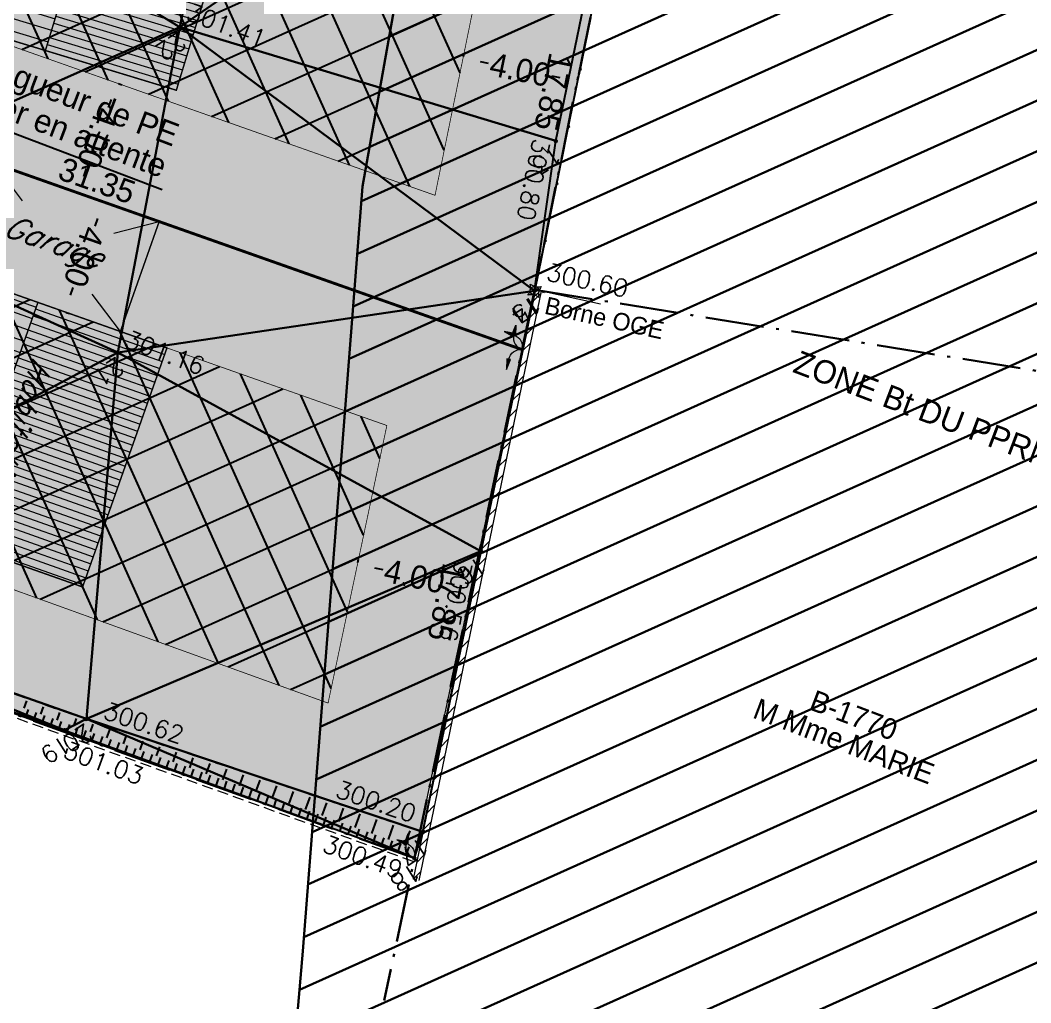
# Model space of a CAD drawing. Header units: metres. Extents: x 1851427 to 1852022, y 5183007 to 5183309.
# Drawn here: x 1851547.35 to 1851582.02, y 5183202.87 to 5183236.59 of the extents above; entities that cross this region are included whole.
import ezdxf
from ezdxf.enums import TextEntityAlignment as Align

# ---------------------------------------------------------------- set-up
doc = ezdxf.new("R2010")
doc.units = ezdxf.units.M
doc.header["$LTSCALE"] = 2.5
doc.header["$PDMODE"] = 35
doc.header["$PDSIZE"] = 0.03
doc.linetypes.add('L5', pattern=[1.15, 0.8, -0.175, 0, -0.175])
doc.linetypes.add('L8', pattern=[0.225, 0.15, -0.075])
doc.layers.get('0').update_dxf_attribs({"linetype": 'CONTINUOUS', "lineweight": 30})
doc.layers.get('Defpoints').update_dxf_attribs({"linetype": 'CONTINUOUS'})
for name, color, linetype, lineweight in [('CLO_HAC', 251, 'CONTINUOUS', 15), ('CLO_LEG', 7, 'CONTINUOUS', 15), ('CLO_MUR', 7, 'CONTINUOUS', 15), ('P', 7, 'CONTINUOUS', 50), ('PAR', 11, 'L5', 30), ('PAR_REP', 6, 'CONTINUOUS', 15), ('PAR_TXT', 230, 'CONTINUOUS', 20), ('PLU', 5, 'CONTINUOUS', 30), ('PRO_BAT', 252, 'CONTINUOUS', 18), ('PRO_PAR', 1, 'CONTINUOUS', 35), ('PRO_PAR_COT', 200, 'CONTINUOUS', 20), ('TAL', 34, 'CONTINUOUS', 25), ('Z', 7, 'CONTINUOUS', 9)]:
    doc.layers.add(name, color=color, linetype=linetype, lineweight=lineweight)
doc.layers.add('N', color=1, linetype='CONTINUOUS', plot=False)
for name, color, linetype in [('PRO_BAT_OMBRES', 7, 'CONTINUOUS'), ('PRO_IMPLANTATION_MAISON', 140, 'L8'), ('PRO_IMPLANTATION_MAISON_COT', 140, 'CONTINUOUS'), ('PRO_PAR_HAC', 7, 'CONTINUOUS'), ('PRO_RES_AEP_TXT', 130, 'CONTINUOUS'), ('PRO_RES_EP_TXT', 5, 'CONTINUOUS'), ('PRO_RES_EU_TXT', 34, 'CONTINUOUS'), ('TAL_HACH', 44, 'CONTINUOUS'), ('TN_', 94, 'CONTINUOUS')]:
    doc.layers.add(name, color=color, linetype=linetype)
doc.layers.add('PRO_PAR_SURF', color=7, linetype='CONTINUOUS', lineweight=20, true_color=0x285a87)
doc.styles.add('_ECRITURE', font='')
doc.styles.add('Ecriture', font='')
doc.styles.add('SIMPLEX', font='SIMPLEX.SHX', dxfattribs={"oblique": 27})
doc.styles.add('SIMPLEX_IT', font='simplex.shx', dxfattribs={"oblique": 27})
doc.styles.get("Standard").update_dxf_attribs({"font": 'Arial.ttf'})
doc.styles.get('_ECRITURE').set_extended_font_data('NewsGoth BT')
doc.styles.get('Ecriture').set_extended_font_data('NewsGoth BT')
doc.dimstyles.new('Voirie', dxfattribs={"dimtxt": 0.8, "dimasz": 0.6, "dimexe": 0.18, "dimexo": 0.0625, "dimgap": 0, "dimtad": 0, "dimzin": 0, "dimdsep": 46, "dimtxsty": 'Ecriture', "dimcen": 0.04, "dimclrd": 256, "dimclre": 256, "dimclrt": 256, "dimaunit": 2, "dimadec": 3, "dimazin": 0, "dimtfac": 1, "dimtofl": 0, "dimtmove": 0, "dimatfit": 0, "dimfxl": 1, "dimtolj": 1, "dimtzin": 0, "dimlwd": -1, "dimarcsym": 0})
pattern_1 = [(24.21, (1851429.304, 5183182.4787), (-0.651005, 1.447877), []), (114.21, (1851429.304, 5183182.4787), (-1.447877, -0.651005), [])]
pattern_2 = [(270, (-2.3, 2e-10), (0.254, -3e-16), [])]
pattern_3 = [(270, (-2.3, 2e-10), (0.41275, -5e-16), [])]
pattern_4 = [(180, (0, 0), (-2e-16, -0.15), [0, -0.15])]

# ---------------------------------------------------------------- blocks, each defined once
blk = doc.blocks.new('TCPOINT')
blk.add_point((0, 0))
at = {"layer": 'N'}
blk.add_attdef('MAT', (0.2, 0.2), '', height=0.34, dxfattribs=at)
at = {"layer": 'Z', "style": 'SIMPLEX'}
blk.add_attdef('ALT', (0.2, -0.54), '', height=0.34, dxfattribs=at)
blk = doc.blocks.new('*U43')
at = {"layer": 'PAR_REP'}
for radius in [0.15, 0.04]:
    blk.add_circle((0, 0), radius, dxfattribs=at)
for centre, start, end in [((-0.608, 0), 335.1326, 24.8674), ((0, 0.608), 245.1326, 294.8674), ((0.608, 0), 155.1326, 204.8674), ((0, -0.608), 65.1326, 114.8674)]:
    blk.add_arc(centre, 0.458, start, end, dxfattribs=at)
at = {"layer": 'PAR_REP', "style": '_ECRITURE'}
blk.add_text('Borne OGE', height=0.6, dxfattribs=at).set_placement((0.469, -0.699))
blk = doc.blocks.new('PRO_MAIS_3')
at = {"layer": 'PRO_BAT'}
h = blk.add_hatch(dxfattribs=at)
h.set_pattern_fill('ANSI31', color=42, scale=0.13, angle=225)
h.set_pattern_definition(pattern_3)
h.paths.add_polyline_path([(0, -4.695), (0, 0), (8.7, 0), (8.7, -4.695)])
h = blk.add_hatch(color=253, dxfattribs=at)
h.dxf.hatch_style = 1
h.paths.add_polyline_path([(12.7, -1.695), (8.7, -1.695), (8.7, -7.695), (12.7, -7.695)])
h.paths.add_polyline_path([(8.7, 0), (0, 0), (0, -9.39), (8.7, -9.39)])
h = blk.add_hatch(dxfattribs=at)
h.set_pattern_fill('ANSI31', color=42, scale=0.08, angle=225)
h.set_pattern_definition(pattern_2)
h.paths.add_polyline_path([(8.7, -9.39), (0, -9.39), (0, -4.695), (8.7, -4.695)])
at = {"layer": 'PRO_BAT_OMBRES'}
h = blk.add_hatch(dxfattribs=at)
h.set_pattern_fill('PEPIN', color=256, scale=0.05, angle=180)
h.set_pattern_definition(pattern_4)
h.paths.add_polyline_path([(10.7, -1), (8.7, 0), (8.7, -1.695), (10.7, -1.695)])
h = blk.add_hatch(dxfattribs=at)
h.set_pattern_fill('PEPIN', color=256, scale=0.05, angle=180)
h.set_pattern_definition(pattern_4)
h.paths.add_polyline_path([(13.7, -2.195), (12.7, -1.695), (12.7, -7.695), (8.7, -7.695), (8.7, -9.39), (0, -9.39), (2, -10.39), (10.7, -10.39), (10.7, -8.195), (13.7, -8.195)])
at = {"layer": 'PRO_BAT', "const_width": 0.05, "flags": 128}
for points in [[(8.7, 0), (0, 0), (0, -9.39), (8.7, -9.39)], [(12.7, -1.695), (8.7, -1.695), (8.7, -7.695), (12.7, -7.695)]]:
    blk.add_lwpolyline(points, close=True, dxfattribs=at)
at = {"layer": 'PRO_BAT', "color": 42, "flags": 128}
for points in [[(8.7, -1.695), (9.591, -3.031)], [(11.809, -3.031), (12.7, -1.695)], [(8.7, -7.695), (9.591, -6.359)], [(11.809, -6.359), (12.7, -7.695)]]:
    blk.add_lwpolyline(points, dxfattribs=at)
at = {"layer": 'PRO_BAT', "const_width": 0.05, "flags": 128}
blk.add_lwpolyline([(8.7, -4.695), (0, -4.695)], dxfattribs=at)
at = {"layer": 'PRO_BAT', "style": 'SIMPLEX_IT', "oblique": 27}
blk.add_text('Garage', height=0.75, rotation=270, dxfattribs=at).set_placement((10.729, -4.492), align=Align.MIDDLE)
blk.add_text('Habitation', height=0.75, rotation=180, dxfattribs=at).set_placement((6.929, -5.158))
blk = doc.blocks.new('PRO_MAIS_4')
at = {"layer": 'PRO_BAT'}
h = blk.add_hatch(dxfattribs=at)
h.set_pattern_fill('ANSI31', color=42, scale=0.13, angle=225)
h.set_pattern_definition(pattern_3)
h.paths.add_polyline_path([(0, -4.695), (0, 0), (8.7, 0), (8.7, -4.695)])
h = blk.add_hatch(color=253, dxfattribs=at)
h.dxf.hatch_style = 1
h.paths.add_polyline_path([(12.7, -1.695), (8.7, -1.695), (8.7, -7.695), (12.7, -7.695)])
h.paths.add_polyline_path([(8.7, 0), (0, 0), (0, -9.39), (8.7, -9.39)])
h = blk.add_hatch(dxfattribs=at)
h.set_pattern_fill('ANSI31', color=42, scale=0.08, angle=225)
h.set_pattern_definition(pattern_2)
h.paths.add_polyline_path([(8.7, -9.39), (0, -9.39), (0, -4.695), (8.7, -4.695)])
at = {"layer": 'PRO_BAT_OMBRES'}
h = blk.add_hatch(dxfattribs=at)
h.set_pattern_fill('PEPIN', color=256, scale=0.05, angle=180)
h.set_pattern_definition(pattern_4)
h.paths.add_polyline_path([(10.7, -1), (8.7, 0), (8.7, -1.695), (10.7, -1.695)])
h = blk.add_hatch(dxfattribs=at)
h.set_pattern_fill('PEPIN', color=256, scale=0.05, angle=180)
h.set_pattern_definition(pattern_4)
h.paths.add_polyline_path([(13.7, -2.195), (12.7, -1.695), (12.7, -7.695), (8.7, -7.695), (8.7, -9.39), (0, -9.39), (2, -10.39), (10.7, -10.39), (10.7, -8.195), (13.7, -8.195)])
at = {"layer": 'PRO_BAT', "const_width": 0.05, "flags": 128}
for points in [[(8.7, 0), (0, 0), (0, -9.39), (8.7, -9.39)], [(12.7, -1.695), (8.7, -1.695), (8.7, -7.695), (12.7, -7.695)]]:
    blk.add_lwpolyline(points, close=True, dxfattribs=at)
at = {"layer": 'PRO_BAT', "color": 42, "flags": 128}
for points in [[(8.7, -1.695), (9.591, -3.031)], [(11.809, -3.031), (12.7, -1.695)], [(8.7, -7.695), (9.591, -6.359)], [(11.809, -6.359), (12.7, -7.695)]]:
    blk.add_lwpolyline(points, dxfattribs=at)
at = {"layer": 'PRO_BAT', "const_width": 0.05, "flags": 128}
blk.add_lwpolyline([(8.7, -4.695), (0, -4.695)], dxfattribs=at)
at = {"layer": 'PRO_BAT', "style": 'SIMPLEX_IT', "oblique": 27}
blk.add_text('Garage', height=0.75, rotation=270, dxfattribs=at).set_placement((10.729, -4.492), align=Align.MIDDLE)
blk.add_text('Habitation', height=0.75, rotation=180, dxfattribs=at).set_placement((6.929, -5.158))
blk = doc.blocks.new('fleche cote')
blk.add_hatch(color=0).paths.add_polyline_path([(-0.524, -0.399), (-0.524, -0.55), (-0.975, -0.475)])
at = {"color": 0}
blk.add_lwpolyline([(-0.524, -0.475, 0.385882), (0, 0)], format="xyb", dxfattribs=at)
blk.add_lwpolyline([(-0.524, -0.399), (-0.524, -0.55), (-0.975, -0.475)], close=True, dxfattribs=at)
blk = doc.blocks.new('fleche cote2')
blk.add_hatch(color=0).paths.add_polyline_path([(-0.524, 0.399), (-0.524, 0.55), (-0.975, 0.475)])
at = {"color": 0}
blk.add_lwpolyline([(-0.524, 0.399), (-0.524, 0.55), (-0.975, 0.475)], close=True, dxfattribs=at)
blk.add_lwpolyline([(-0.524, 0.475, -0.385882), (0, 0)], format="xyb", dxfattribs=at)
blk = doc.blocks.new('*D57')
at = {"layer": 'Defpoints', "color": 0, "transparency": 16777216}
for p in [(1851562.54, 5183235.287), (1851566.459, 5183234.487), (1851566.459, 5183234.487)]:
    blk.add_point(p, dxfattribs=at)
at = {"layer": 'PRO_IMPLANTATION_MAISON_COT', "lineweight": -2, "transparency": 16777216}
for p, q in [((1851562.552, 5183235.348), (1851562.576, 5183235.463)), ((1851566.471, 5183234.548), (1851566.495, 5183234.663))]:
    blk.add_line(p, q, dxfattribs=at)
at = {"layer": 'PRO_IMPLANTATION_MAISON_COT', "transparency": 16777216}
for p, q in [((1851563.128, 5183235.167), (1851563.407, 5183235.11)), ((1851565.871, 5183234.607), (1851565.592, 5183234.664))]:
    blk.add_line(p, q, dxfattribs=at)
for points in [[(1851563.148, 5183235.265), (1851563.108, 5183235.069), (1851562.54, 5183235.287)], [(1851565.891, 5183234.705), (1851565.851, 5183234.509), (1851566.459, 5183234.487)]]:
    blk.add_solid(points, dxfattribs=at)
at = {"layer": 'PRO_IMPLANTATION_MAISON_COT', "transparency": 16777216, "insert": (1851564.499, 5183234.887), "char_height": 0.8, "attachment_point": 5, "rotation": 348.4643, "style": 'Ecriture'}
blk.add_mtext('\\A1;4.00', dxfattribs=at)
blk = doc.blocks.new('*D59')
at = {"layer": 'Defpoints', "color": 0, "transparency": 16777216}
for p in [(1851550.661, 5183234.433), (1851549.33, 5183230.661), (1851549.33, 5183230.661)]:
    blk.add_point(p, dxfattribs=at)
at = {"layer": 'PRO_IMPLANTATION_MAISON_COT', "lineweight": -2, "transparency": 16777216}
for p, q in [((1851550.72, 5183234.412), (1851550.831, 5183234.373)), ((1851549.389, 5183230.64), (1851549.5, 5183230.601))]:
    blk.add_line(p, q, dxfattribs=at)
at = {"layer": 'PRO_IMPLANTATION_MAISON_COT', "transparency": 16777216}
for p, q in [((1851550.462, 5183233.867), (1851550.367, 5183233.598)), ((1851549.53, 5183231.227), (1851549.625, 5183231.495))]:
    blk.add_line(p, q, dxfattribs=at)
for points in [[(1851550.556, 5183233.834), (1851550.367, 5183233.9), (1851550.661, 5183234.433)], [(1851549.624, 5183231.193), (1851549.436, 5183231.26), (1851549.33, 5183230.661)]]:
    blk.add_solid(points, dxfattribs=at)
at = {"layer": 'PRO_IMPLANTATION_MAISON_COT', "transparency": 16777216, "insert": (1851549.996, 5183232.547), "char_height": 0.8, "attachment_point": 5, "rotation": 250.5639, "style": 'Ecriture'}
blk.add_mtext('\\A1;4.00', dxfattribs=at)
blk = doc.blocks.new('*D60')
at = {"layer": 'Defpoints', "color": 0, "transparency": 16777216}
for p in [(1851550.198, 5183230.354), (1851550.198, 5183230.354), (1851548.867, 5183226.582)]:
    blk.add_point(p, dxfattribs=at)
at = {"layer": 'PRO_IMPLANTATION_MAISON_COT', "lineweight": -2, "transparency": 16777216}
for p, q in [((1851550.257, 5183230.334), (1851550.368, 5183230.295)), ((1851548.926, 5183226.562), (1851549.037, 5183226.523))]:
    blk.add_line(p, q, dxfattribs=at)
at = {"layer": 'PRO_IMPLANTATION_MAISON_COT', "transparency": 16777216}
for p, q in [((1851549.999, 5183229.789), (1851549.904, 5183229.52)), ((1851549.067, 5183227.148), (1851549.162, 5183227.417))]:
    blk.add_line(p, q, dxfattribs=at)
for points in [[(1851550.093, 5183229.755), (1851549.904, 5183229.822), (1851550.198, 5183230.354)], [(1851549.161, 5183227.115), (1851548.973, 5183227.181), (1851548.867, 5183226.582)]]:
    blk.add_solid(points, dxfattribs=at)
at = {"layer": 'PRO_IMPLANTATION_MAISON_COT', "transparency": 16777216, "insert": (1851549.533, 5183228.468), "char_height": 0.8, "attachment_point": 5, "rotation": 250.5639, "style": 'Ecriture'}
blk.add_mtext('\\A1;4.00', dxfattribs=at)
blk = doc.blocks.new('*D61')
at = {"layer": 'Defpoints', "color": 0, "transparency": 16777216}
for p in [(1851558.917, 5183217.917), (1851562.83, 5183217.088), (1851562.83, 5183217.088)]:
    blk.add_point(p, dxfattribs=at)
at = {"layer": 'PRO_IMPLANTATION_MAISON_COT', "lineweight": -2, "transparency": 16777216}
for p, q in [((1851558.93, 5183217.978), (1851558.954, 5183218.093)), ((1851562.843, 5183217.149), (1851562.868, 5183217.264))]:
    blk.add_line(p, q, dxfattribs=at)
at = {"layer": 'PRO_IMPLANTATION_MAISON_COT', "transparency": 16777216}
for p, q in [((1851559.504, 5183217.792), (1851559.783, 5183217.733)), ((1851562.243, 5183217.212), (1851561.965, 5183217.271))]:
    blk.add_line(p, q, dxfattribs=at)
for points in [[(1851559.525, 5183217.89), (1851559.483, 5183217.694), (1851558.917, 5183217.917)], [(1851562.264, 5183217.31), (1851562.223, 5183217.115), (1851562.83, 5183217.088)]]:
    blk.add_solid(points, dxfattribs=at)
at = {"layer": 'PRO_IMPLANTATION_MAISON_COT', "transparency": 16777216, "insert": (1851560.874, 5183217.502), "char_height": 0.8, "attachment_point": 5, "rotation": 348.0487, "style": 'Ecriture'}
blk.add_mtext('\\A1;4.00', dxfattribs=at)
blk = doc.blocks.new('PAR_TXT_02')
at = {"layer": 'PAR_TXT', "style": '_ECRITURE'}
for tag, p in [('CONFINS_1', (0, 0.8)), ('CONFINS_2', (0, 0)), ('CONFINS_3', (0, -0.8)), ('CONFINS_4', (0, -1.6))]:
    blk.add_attdef(tag, text='', height=0.45, dxfattribs=at).set_placement(p, align=Align.MIDDLE)

msp = doc.modelspace()

# ---------------------------------------------------------------- hatches: boundary and pattern name
at = {"layer": 'CLO_HAC'}
h = msp.add_hatch(dxfattribs=at)
h.set_pattern_fill('ANSI31', color=251, scale=0.1)
h.set_pattern_definition([(45, (0, 0), (-0.224506403027, 0.224506403027), [])])
h.paths.add_polyline_path([(1851560.823, 5183207.11), (1851561.019, 5183207.069), (1851565.225, 5183227.293), (1851565.029, 5183227.334)])
at = {"layer": 'PLU'}
h = msp.add_hatch(dxfattribs=at)
h.set_pattern_fill('ANSI31', color=256, scale=0.5)
h.set_pattern_definition([(24.21, (1851429.304, 5183182.4787), (-0.651005, 1.447877), [])])
h.paths.add_polyline_path([(1851573.783, 5183272.235), (1851567.273, 5183269.493), (1851562.562, 5183250.422), (1851559.095, 5183230.878), (1851557.038, 5183204.636), (1851554.431, 5183174.429), (1851560.896, 5183146.032), (1851566.634, 5183139.902), (1851570.73, 5183137.309), (1851615.887, 5183256.249)])
h.paths.add_polyline_path([(1851573.543, 5183224.394), (1851588.36, 5183218.768), (1851588.8, 5183219.927), (1851573.983, 5183225.553)], flags=24)
at = {"layer": 'PRO_IMPLANTATION_MAISON'}
h = msp.add_hatch(dxfattribs=at)
h.set_pattern_fill('ANSI37', color=256, scale=0.5)
h.set_pattern_definition(pattern_1)
h.paths.add_polyline_path([(1851563.5, 5183239.993), (1851541.802, 5183246.588), (1851539.743, 5183238.285), (1851561.579, 5183230.58)])
h = msp.add_hatch(dxfattribs=at)
h.set_pattern_fill('ANSI37', color=256, scale=0.5)
h.set_pattern_definition(pattern_1)
h.paths.add_polyline_path([(1851559.926, 5183222.68), (1851537.809, 5183230.484), (1851535.515, 5183221.232), (1851557.909, 5183213.153)])
at = {"layer": 'PRO_PAR_HAC'}
h = msp.add_hatch(color=174, dxfattribs=at)
h.dxf.hatch_style = 1
h.paths.add_polyline_path([(1851568.148, 5183242.761), (1851538.934, 5183251.64), (1851534.987, 5183235.722), (1851564.565, 5183225.285), (1851564.993, 5183227.305)])
h = msp.add_hatch(color=174, dxfattribs=at)
h.dxf.hatch_style = 1
h.paths.add_polyline_path([(1851564.565, 5183225.285), (1851534.987, 5183235.722), (1851530.764, 5183218.694), (1851560.871, 5183207.832)])

# ---------------------------------------------------------------- linework, layer by layer
at = {"layer": 'CLO_LEG', "flags": 128}
for points in [[(1851567.255, 5183226.846), (1851565.029, 5183227.334), (1851571.734, 5183260.211), (1851587.055, 5183255.449)], [(1851560.871, 5183207.832), (1851530.764, 5183218.694), (1851525.779, 5183205.843)]]:
    msp.add_lwpolyline(points, dxfattribs=at)
at = {"layer": 'CLO_LEG', "linetype": 'L8', "flags": 128}
msp.add_lwpolyline([(1851560.83, 5183207.719), (1851530.834, 5183218.541), (1851526.284, 5183206.814)], dxfattribs=at)
at = {"layer": 'CLO_LEG'}
for p in [(1851566.572, 5183234.9), (1851566.173, 5183232.94), (1851565.773, 5183230.981), (1851565.374, 5183229.021), (1851565.301, 5183227.274)]:
    msp.add_point(p, dxfattribs=at)
at = {"layer": 'CLO_MUR', "flags": 128}
for points in [[(1851565.029, 5183227.334), (1851560.823, 5183207.11)], [(1851565.225, 5183227.293), (1851561.019, 5183207.069)], [(1851565.029, 5183227.334), (1851565.225, 5183227.293)]]:
    msp.add_lwpolyline(points, dxfattribs=at)
at = {"layer": 'PAR', "flags": 128}
for points in [[(1851597.044, 5183252.346), (1851571.716, 5183260.245), (1851564.993, 5183227.305)], [(1851564.993, 5183227.305), (1851559.836, 5183202.94)], [(1851565, 5183227.339), (1851591.376, 5183223.073)], [(1851560.871, 5183207.832), (1851530.764, 5183218.694), (1851525.779, 5183205.843)]]:
    msp.add_lwpolyline(points, dxfattribs=at)
at = {"layer": 'PLU', "flags": 128}
msp.add_lwpolyline([(1851579.507, 5183274.646), (1851567.273, 5183269.493), (1851562.562, 5183250.422), (1851559.095, 5183230.878), (1851557.038, 5183204.636), (1851554.431, 5183174.429), (1851560.896, 5183146.032), (1851566.634, 5183139.902), (1851584.1, 5183128.846)], dxfattribs=at)
at = {"layer": 'PRO_IMPLANTATION_MAISON', "const_width": 0.025, "flags": 128}
for points in [[(1851563.5, 5183239.993), (1851541.802, 5183246.588), (1851539.743, 5183238.285), (1851561.579, 5183230.58)], [(1851559.926, 5183222.68), (1851537.809, 5183230.484), (1851535.515, 5183221.232), (1851557.909, 5183213.153)]]:
    msp.add_lwpolyline(points, close=True, dxfattribs=at)
at = {"layer": 'PRO_PAR', "const_width": 0.1, "flags": 128}
msp.add_lwpolyline([(1851564.565, 5183225.285), (1851534.987, 5183235.722)], dxfattribs=at)
at = {"layer": 'PRO_PAR_SURF', "flags": 128}
for points in [[(1851568.148, 5183242.761), (1851538.934, 5183251.64), (1851534.987, 5183235.722), (1851564.565, 5183225.285), (1851564.993, 5183227.305)], [(1851564.565, 5183225.285), (1851534.987, 5183235.722), (1851530.764, 5183218.694), (1851560.871, 5183207.832)]]:
    msp.add_lwpolyline(points, close=True, dxfattribs=at)
at = {"layer": 'PRO_RES_AEP_TXT', "color": 7, "linetype": 'Continuous', "flags": 128}
msp.add_lwpolyline([(1851543.419, 5183234.121), (1851552.218, 5183230.78)], dxfattribs=at)
at = {"layer": 'PRO_RES_EP_TXT', "color": 7, "linetype": 'Continuous', "flags": 128}
msp.add_lwpolyline([(1851543.419, 5183234.121), (1851552.218, 5183230.78)], dxfattribs=at)
at = {"layer": 'PRO_RES_EU_TXT', "color": 7, "linetype": 'Continuous', "flags": 128}
msp.add_lwpolyline([(1851543.419, 5183234.121), (1851552.218, 5183230.78)], dxfattribs=at)
at = {"layer": 'TAL', "linetype": 'L8', "flags": 128}
msp.add_lwpolyline([(1851506.102, 5183219.641), (1851518.756, 5183212.593), (1851524.494, 5183209.652), (1851526.611, 5183210.28), (1851530.4, 5183219.28), (1851535.995, 5183217.406), (1851549.616, 5183212.61), (1851561.161, 5183208.734)], dxfattribs=at)
at = {"layer": 'TAL_HACH'}
for p, q in [((1851547.482, 5183212.981), (1851547.569, 5183213.225)), ((1851548.05, 5183212.776), (1851548.139, 5183213.024)), ((1851547.522, 5183212.648), (1851547.624, 5183212.93)), ((1851547.806, 5183212.545), (1851547.908, 5183212.828)), ((1851548.09, 5183212.443), (1851548.192, 5183212.725)), ((1851548.618, 5183212.571), (1851548.709, 5183212.824)), ((1851548.374, 5183212.34), (1851548.476, 5183212.623)), ((1851548.658, 5183212.238), (1851548.76, 5183212.52)), ((1851548.942, 5183212.135), (1851549.044, 5183212.418)), ((1851549.186, 5183212.366), (1851549.278, 5183212.623)), ((1851549.754, 5183212.161), (1851549.849, 5183212.426)), ((1851549.226, 5183212.033), (1851549.328, 5183212.315)), ((1851549.51, 5183211.93), (1851549.612, 5183212.213)), ((1851549.794, 5183211.828), (1851549.896, 5183212.11)), ((1851550.078, 5183211.726), (1851550.18, 5183212.008)), ((1851550.322, 5183211.956), (1851550.422, 5183212.234)), ((1851550.89, 5183211.752), (1851550.995, 5183212.042)), ((1851550.362, 5183211.623), (1851550.464, 5183211.905)), ((1851550.646, 5183211.521), (1851550.748, 5183211.803)), ((1851550.93, 5183211.418), (1851551.032, 5183211.7)), ((1851551.458, 5183211.547), (1851551.567, 5183211.85)), ((1851552.026, 5183211.342), (1851552.14, 5183211.657)), ((1851551.214, 5183211.316), (1851551.316, 5183211.598)), ((1851551.498, 5183211.213), (1851551.6, 5183211.495)), ((1851551.782, 5183211.111), (1851551.884, 5183211.393)), ((1851552.066, 5183211.008), (1851552.168, 5183211.29)), ((1851552.594, 5183211.137), (1851552.713, 5183211.465)), ((1851552.35, 5183210.906), (1851552.452, 5183211.188)), ((1851552.634, 5183210.803), (1851552.736, 5183211.085)), ((1851552.918, 5183210.701), (1851553.02, 5183210.983)), ((1851553.162, 5183210.932), (1851553.285, 5183211.273)), ((1851553.73, 5183210.727), (1851553.858, 5183211.081)), ((1851553.202, 5183210.598), (1851553.304, 5183210.881)), ((1851553.486, 5183210.496), (1851553.588, 5183210.778)), ((1851553.77, 5183210.393), (1851553.872, 5183210.676)), ((1851554.298, 5183210.522), (1851554.43, 5183210.888)), ((1851554.866, 5183210.317), (1851555.003, 5183210.696)), ((1851554.054, 5183210.291), (1851554.156, 5183210.573)), ((1851554.338, 5183210.188), (1851554.44, 5183210.471)), ((1851554.623, 5183210.086), (1851554.724, 5183210.368)), ((1851554.907, 5183209.983), (1851555.008, 5183210.266)), ((1851555.434, 5183210.112), (1851555.576, 5183210.504)), ((1851556.002, 5183209.907), (1851556.148, 5183210.312)), ((1851555.191, 5183209.881), (1851555.292, 5183210.163)), ((1851555.475, 5183209.779), (1851555.576, 5183210.061)), ((1851555.759, 5183209.676), (1851555.86, 5183209.958)), ((1851556.57, 5183209.702), (1851556.721, 5183210.119)), ((1851557.139, 5183209.497), (1851557.294, 5183209.927)), ((1851556.043, 5183209.574), (1851556.144, 5183209.856)), ((1851556.327, 5183209.471), (1851556.428, 5183209.753)), ((1851556.611, 5183209.369), (1851556.713, 5183209.651)), ((1851557.707, 5183209.292), (1851557.866, 5183209.735)), ((1851556.895, 5183209.266), (1851556.997, 5183209.548)), ((1851557.179, 5183209.164), (1851557.281, 5183209.446)), ((1851557.463, 5183209.061), (1851557.565, 5183209.343)), ((1851557.747, 5183208.959), (1851557.849, 5183209.241)), ((1851558.275, 5183209.087), (1851558.439, 5183209.542)), ((1851558.843, 5183208.882), (1851559.012, 5183209.35)), ((1851558.031, 5183208.856), (1851558.133, 5183209.138)), ((1851558.315, 5183208.754), (1851558.417, 5183209.036)), ((1851558.599, 5183208.651), (1851558.701, 5183208.934)), ((1851559.411, 5183208.677), (1851559.584, 5183209.158)), ((1851559.979, 5183208.472), (1851560.157, 5183208.966)), ((1851558.883, 5183208.549), (1851558.985, 5183208.831)), ((1851559.167, 5183208.446), (1851559.269, 5183208.729)), ((1851559.451, 5183208.344), (1851559.553, 5183208.626)), ((1851559.735, 5183208.241), (1851559.837, 5183208.524)), ((1851560.547, 5183208.267), (1851560.729, 5183208.773)), ((1851560.019, 5183208.139), (1851560.121, 5183208.421)), ((1851560.303, 5183208.036), (1851560.405, 5183208.319)), ((1851560.587, 5183207.934), (1851560.689, 5183208.216)), ((1851560.871, 5183207.832), (1851560.871, 5183207.832))]:
    msp.add_line(p, q, dxfattribs=at)
at = {"layer": 'TN_'}
for points in [[(1851541.897, 5183243.001, 302.02), (1851552.824, 5183236.35, 301.41), (1851555.502, 5183249.777, 301.71)], [(1851555.502, 5183249.777, 301.71), (1851552.824, 5183236.35, 301.41), (1851568.816, 5183247.423, 301.12)], [(1851552.824, 5183236.35, 301.41), (1851565.723, 5183232.445, 300.8), (1851568.816, 5183247.423, 301.12)], [(1851539.337, 5183230.358, 301.74), (1851552.824, 5183236.35, 301.41), (1851541.897, 5183243.001, 302.02)], [(1851539.337, 5183230.358, 301.74), (1851550.694, 5183225.188, 301.16), (1851552.824, 5183236.35, 301.41)], [(1851550.694, 5183225.188, 301.16), (1851564.993, 5183227.305, 300.6), (1851552.824, 5183236.35, 301.41)], [(1851552.824, 5183236.35, 301.41), (1851564.993, 5183227.305, 300.6), (1851565.723, 5183232.445, 300.8)], [(1851539.337, 5183230.358, 301.74), (1851535.995, 5183217.406, 301.35), (1851550.694, 5183225.188, 301.16)], [(1851550.694, 5183225.188, 301.16), (1851563.153, 5183218.363, 300.56), (1851564.993, 5183227.305, 300.6)], [(1851535.995, 5183217.406, 301.35), (1851549.616, 5183212.61, 300.62), (1851550.694, 5183225.188, 301.16)], [(1851550.694, 5183225.188, 301.16), (1851549.616, 5183212.61, 300.62), (1851563.153, 5183218.363, 300.56)], [(1851549.616, 5183212.61, 300.62), (1851561.166, 5183208.732, 300.2), (1851563.153, 5183218.363, 300.56)], [(1851536.156, 5183216.751, 301.64), (1851548.869, 5183212.221, 301.03), (1851535.995, 5183217.406, 301.35)], [(1851535.995, 5183217.406, 301.35), (1851548.869, 5183212.221, 301.03), (1851549.616, 5183212.61, 300.62)], [(1851548.869, 5183212.221, 301.03), (1851560.871, 5183207.832, 300.49), (1851549.616, 5183212.61, 300.62)], [(1851549.616, 5183212.61, 300.62), (1851560.871, 5183207.832, 300.49), (1851561.166, 5183208.732, 300.2)]]:
    msp.add_3dface(points, dxfattribs=at)

# ---------------------------------------------------------------- block references
at = {"layer": 'P'}
ref = msp.add_blockref('TCPOINT', (1851552.824, 5183236.35, 301.41), dxfattribs=dict(at, rotation=212.5130430288477))
ref.add_attrib('MAT', '22', (1851552.794, 5183236.212, 301.41), dxfattribs={"layer": 'N', "height": 0.6, "rotation": 212.513, "style": 'SIMPLEX'})
ref.add_attrib('ALT', '301.41', dxfattribs={"layer": 'Z', "height": 0.6, "rotation": 339.21, "style": 'SIMPLEX'}).set_placement((1851553.203, 5183237.191, 301.41), align=Align.TOP_LEFT)
ref = msp.add_blockref('TCPOINT', (1851565.723, 5183232.445, 300.8), dxfattribs=dict(at, rotation=212.5130430288477))
ref.add_attrib('MAT', '13', (1851565.692, 5183232.307, 300.8), dxfattribs={"layer": 'N', "height": 0.6, "rotation": 212.513, "style": 'SIMPLEX'})
ref.add_attrib('ALT', '300.80', dxfattribs={"layer": 'Z', "height": 0.6, "rotation": 258.4736, "style": 'SIMPLEX'}).set_placement((1851565.536, 5183232.436), align=Align.TOP_LEFT)
ref = msp.add_blockref('TCPOINT', (1851564.993, 5183227.305, 300.6), dxfattribs=dict(at, rotation=212.5130430288477))
ref.add_attrib('MAT', '14', (1851564.962, 5183227.167, 300.6), dxfattribs={"layer": 'N', "height": 0.6, "rotation": 212.513, "style": 'SIMPLEX'})
ref.add_attrib('ALT', '300.60', dxfattribs={"layer": 'Z', "height": 0.6, "rotation": 347.6229, "style": 'SIMPLEX'}).set_placement((1851565.495, 5183228.258), align=Align.TOP_LEFT)
ref = msp.add_blockref('TCPOINT', (1851565.029, 5183227.334), dxfattribs=dict(at, rotation=212.5130430288477))
ref.add_attrib('MAT', '15', (1851564.999, 5183227.196), dxfattribs={"layer": 'N', "height": 0.6, "rotation": 212.513, "style": 'SIMPLEX'})
ref = msp.add_blockref('TCPOINT', (1851550.694, 5183225.188, 301.16), dxfattribs=dict(at, rotation=212.5130430288477))
ref.add_attrib('MAT', '21', (1851550.664, 5183225.05, 301.16), dxfattribs={"layer": 'N', "height": 0.6, "rotation": 212.513, "style": 'SIMPLEX'})
ref.add_attrib('ALT', '301.16', dxfattribs={"layer": 'Z', "height": 0.6, "rotation": 339.21, "style": 'SIMPLEX'}).set_placement((1851551.097, 5183225.962, 301.16), align=Align.TOP_LEFT)
ref = msp.add_blockref('TCPOINT', (1851563.153, 5183218.363, 300.56), dxfattribs=dict(at, rotation=212.5130430288477))
ref.add_attrib('MAT', '16', (1851563.122, 5183218.225, 300.56), dxfattribs={"layer": 'N', "height": 0.6, "rotation": 212.513, "style": 'SIMPLEX'})
ref.add_attrib('ALT', '300.56', dxfattribs={"layer": 'Z', "height": 0.6, "rotation": 258.2508, "style": 'SIMPLEX'}).set_placement((1851562.872, 5183217.986), align=Align.TOP_LEFT)
ref = msp.add_blockref('TCPOINT', (1851549.616, 5183212.61, 300.62), dxfattribs=dict(at, rotation=212.5130430288477))
ref.add_attrib('MAT', '20', (1851549.585, 5183212.472, 300.62), dxfattribs={"layer": 'N', "height": 0.6, "rotation": 212.513, "style": 'SIMPLEX'})
ref.add_attrib('ALT', '300.62', dxfattribs={"layer": 'Z', "height": 0.6, "rotation": 341.4398, "style": 'SIMPLEX'}).set_placement((1851550.346, 5183213.206), align=Align.TOP_LEFT)
ref = msp.add_blockref('TCPOINT', (1851548.869, 5183212.221, 301.03), dxfattribs=dict(at, rotation=212.5130430288477))
ref.add_attrib('MAT', '19', (1851548.838, 5183212.083, 301.03), dxfattribs={"layer": 'N', "height": 0.6, "rotation": 212.513, "style": 'SIMPLEX'})
ref.add_attrib('ALT', '301.03', dxfattribs={"layer": 'Z', "height": 0.6, "rotation": 340.1612, "style": 'SIMPLEX'}).set_placement((1851548.979, 5183211.859), align=Align.TOP_LEFT)
ref = msp.add_blockref('TCPOINT', (1851561.166, 5183208.732, 300.2), dxfattribs=dict(at, rotation=212.5130430288477))
ref.add_attrib('MAT', '17', (1851561.135, 5183208.594, 300.2), dxfattribs={"layer": 'N', "height": 0.6, "rotation": 212.513, "style": 'SIMPLEX'})
ref.add_attrib('ALT', '300.20', dxfattribs={"layer": 'Z', "height": 0.6, "rotation": 341.4398, "style": 'SIMPLEX'}).set_placement((1851558.31, 5183210.512), align=Align.TOP_LEFT)
ref = msp.add_blockref('TCPOINT', (1851560.871, 5183207.832, 300.49), dxfattribs=dict(at, rotation=212.5130430288477))
ref.add_attrib('MAT', '18', (1851560.841, 5183207.693, 300.49), dxfattribs={"layer": 'N', "height": 0.6, "rotation": 212.513, "style": 'SIMPLEX'})
ref.add_attrib('ALT', '300.49', dxfattribs={"layer": 'Z', "height": 0.6, "rotation": 340.1612, "style": 'SIMPLEX'}).set_placement((1851557.876, 5183208.637), align=Align.TOP_LEFT)
at = {"layer": 'PAR_REP', "rotation": 347.6229475036213}
msp.add_blockref('*U43', (1851564.993, 5183227.305), dxfattribs=at)
at = {"layer": 'PAR_TXT'}
ref = msp.add_blockref('PAR_TXT_02', (1851575.609, 5183211.84), dxfattribs=dict(at, xscale=1.197636594415805, yscale=1.197636594415805, zscale=1.197636594415805, rotation=339.2099677879127))
ref.add_attrib('CONFINS_1', 'B-1770', dxfattribs={"height": 0.7186, "rotation": 339.21, "style": '_ECRITURE'}).set_placement((1851575.949, 5183212.736), align=Align.MIDDLE)
ref.add_attrib('CONFINS_2', 'M Mme MARIE', dxfattribs={"height": 0.71858, "rotation": 339.21, "style": '_ECRITURE'}).set_placement((1851575.609, 5183211.84), align=Align.MIDDLE)
at = {"layer": 'PRO_BAT'}
for name, p, rotation in [('PRO_MAIS_3', (1851543.717, 5183236.912), 73.12642653186118), ('PRO_MAIS_4', (1851540.631, 5183220.263), 70.56392759397022)]:
    msp.add_blockref(name, p, dxfattribs=dict(at, rotation=rotation))
at = {"layer": 'PRO_PAR_COT', "xscale": 0.8, "yscale": 0.8, "zscale": 0.8}
for name, p, rotation in [('fleche cote2', (1851564.565, 5183225.285), 340.5639276215107), ('fleche cote', (1851564.565, 5183225.285), 258.4161991871933), ('fleche cote2', (1851564.565, 5183225.285), 78.04868382341989), ('fleche cote', (1851560.871, 5183207.832), 258.0486838234199), ('fleche cote2', (1851560.871, 5183207.832), 340.161177856904)]:
    msp.add_blockref(name, p, dxfattribs=dict(at, rotation=rotation))

# ---------------------------------------------------------------- texts
at = {"layer": 'PLU', "style": 'Ecriture'}
msp.add_text('ZONE Bt DU PPRN DE MIRIBEL', height=0.8, rotation=339.21, dxfattribs=at).set_placement((1851573.814, 5183224.526))
at = {"layer": 'PRO_PAR_COT', "char_height": 0.8, "attachment_point": 5, "style": 'Ecriture'}
for s, insert, rotation in [('\\A1;17.85', (1851565.632, 5183234.127), 258.4162), ('\\A1;31.35', (1851549.98, 5183231.081), 340.5639), ('\\A1;17.85', (1851561.973, 5183216.607), 258.0487)]:
    msp.add_mtext(s, dxfattribs=dict(at, insert=insert, rotation=rotation))
at = {"layer": 'PRO_RES_AEP_TXT', "color": 7, "linetype": 'Continuous', "ltscale": 0.2, "style": 'Ecriture'}
for s, p in [('Surlongueur de PE', (1851548.36, 5183233.85)), ('à laisser en attente', (1851547.95, 5183232.77))]:
    msp.add_text(s, height=0.79999, rotation=339.2099, dxfattribs=at).set_placement(p, align=Align.CENTER)
at = {"layer": 'PRO_RES_EP_TXT', "color": 7, "linetype": 'Continuous', "ltscale": 0.2, "style": 'Ecriture'}
for s, p in [('Surlongueur de PE', (1851548.36, 5183233.85)), ('à laisser en attente', (1851547.95, 5183232.77))]:
    msp.add_text(s, height=0.79999, rotation=339.2099, dxfattribs=at).set_placement(p, align=Align.CENTER)
at = {"layer": 'PRO_RES_EU_TXT', "color": 7, "linetype": 'Continuous', "ltscale": 0.2, "style": 'Ecriture'}
for s, p in [('Surlongueur de PE', (1851548.36, 5183233.85)), ('à laisser en attente', (1851547.95, 5183232.77))]:
    msp.add_text(s, height=0.79999, rotation=339.2099, dxfattribs=at).set_placement(p, align=Align.CENTER)

# ---------------------------------------------------------------- dimensions: what is measured, and where the dimension line sits
at = {"layer": 'PRO_IMPLANTATION_MAISON_COT'}
for p1, p2, picture, middle in [((1851562.54, 5183235.287), (1851566.459, 5183234.487), '*D57', (1851564.499, 5183234.887)), ((1851550.661, 5183234.433), (1851549.33, 5183230.661), '*D59', (1851549.996, 5183232.547)), ((1851548.867, 5183226.582), (1851550.198, 5183230.354), '*D60', (1851549.533, 5183228.468)), ((1851558.917, 5183217.917), (1851562.83, 5183217.088), '*D61', (1851560.874, 5183217.502))]:
    dim = msp.add_aligned_dim(p1=p1, p2=p2, distance=0, dimstyle='Voirie', dxfattribs=at)
    dim.commit()
    dim.dimension.update_dxf_attribs({"geometry": picture, "text_midpoint": middle})

doc.saveas('drawing.dxf')
